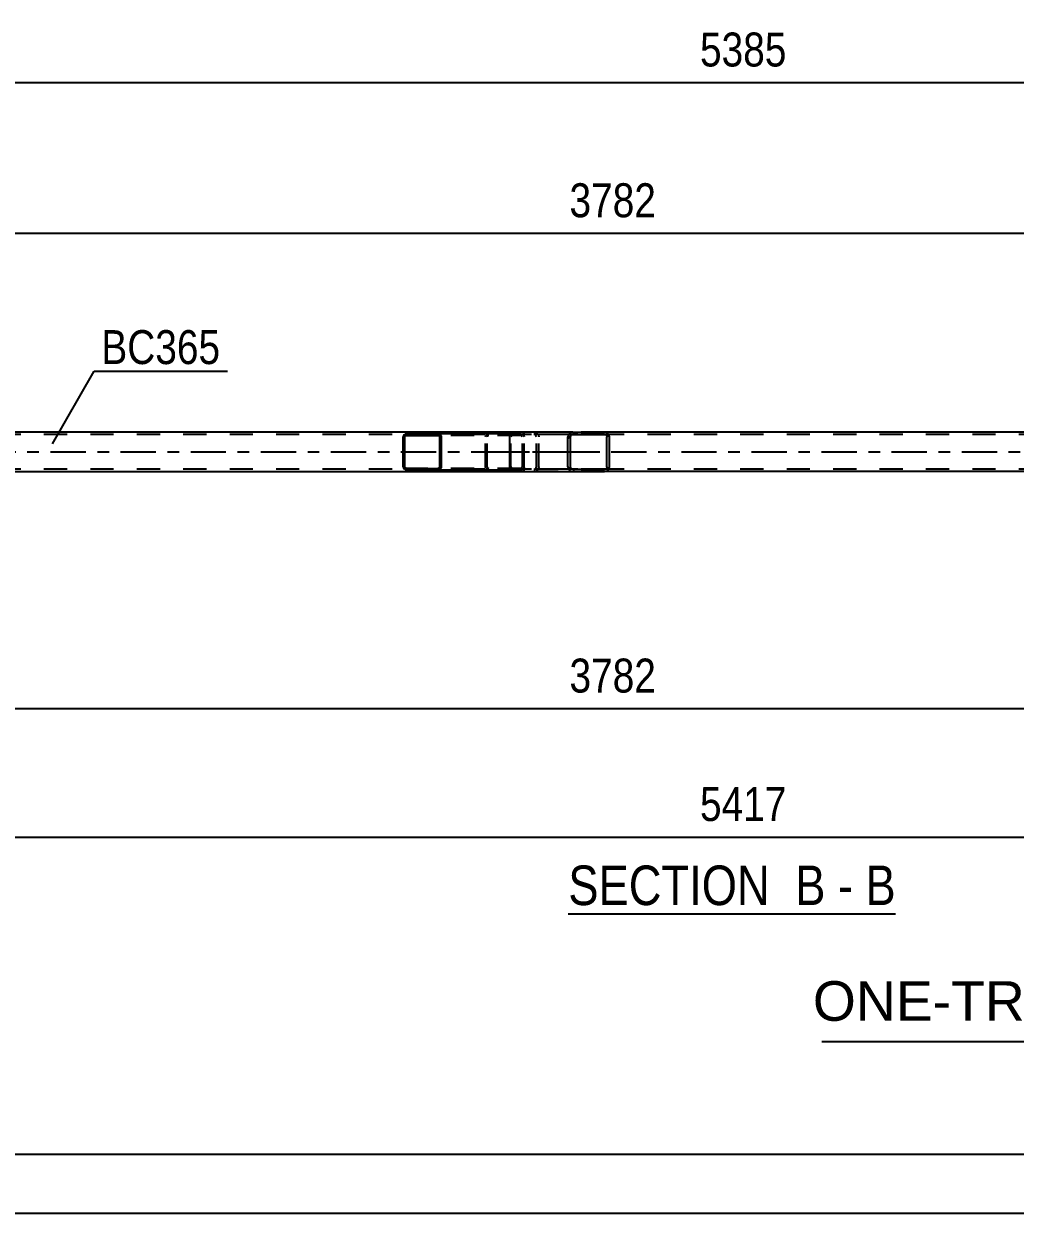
# Model space of a CAD drawing. Header units: millimetres. Extents: x 0 to 594, y 0 to 420.
# Drawn here: x 88.6 to 172.3, y 0 to 100.4 of the extents above; entities that cross this region are included whole.
import ezdxf

# ---------------------------------------------------------------- set-up
doc = ezdxf.new("R2010")
doc.units = ezdxf.units.MM
doc.linetypes.add('DXK_LINE_DOT2', pattern=[3.9198, 1.9599, -1.9599])
doc.linetypes.add('DXK_LINE_DOT3', pattern=[5.9187, 2.979, -0.9799, 0.9799, -0.9799])
doc.styles.add('Arial', font='arial.ttf', dxfattribs={"height": 0.2})
doc.styles.add('Arial Narrow', font='ARIALN.TTF', dxfattribs={"height": 0.2})

# ---------------------------------------------------------------- blocks, each defined once
blk = doc.blocks.new('Unknown-570345727-1133')
at = {"color": 5, "linetype": 'Continuous'}
for p, q in [((5, 5), (589, 5)), ((0, 0), (594, 0))]:
    blk.add_line(p, q, dxfattribs=at)
blk = doc.blocks.new('Unknown-570345727-12 - 5436')
at = {"color": 6, "linetype": 'Continuous'}
blk.add_line((134.59, 25.27), (162.23, 25.27), dxfattribs=at)
at = {"color": 0, "linetype": 'Continuous'}
for points in [[(152.7, 26.02), (152.7, 29.52), (134.59, 29.52), (134.59, 26.02)], [(156.3, 26.02), (156.3, 29.52), (153.75, 29.52), (153.75, 26.02)], [(158.63, 26.02), (158.63, 29.52), (157.35, 29.52), (157.35, 26.02)], [(162.23, 26.02), (162.23, 29.52), (159.68, 29.52), (159.68, 26.02)]]:
    blk.add_wipeout(points, dxfattribs=at)
at = {"color": 7, "linetype": 'Continuous', "style": 'Arial Narrow'}
for s, p in [('SECTION ', (134.59, 26.02)), ('B', (153.75, 26.02)), ('B', (159.68, 26.02)), ('-', (157.35, 26.02))]:
    blk.add_text(s, height=3.34, dxfattribs=at).set_placement(p)
blk = doc.blocks.new('Part-570345727-5501 - 5436')
at = {"color": 2, "linetype": 'Continuous'}
for p, q in [((84.85, 65.96), (77.75, 65.96)), ((129.87, 65.96), (84.95, 65.96)), ((198.29, 65.96), (137.64, 65.96)), ((213.79, 65.96), (203.29, 65.96)), ((220.99, 65.96), (213.89, 65.96)), ((77.75, 62.63), (84.85, 62.63)), ((84.95, 62.63), (129.87, 62.63)), ((198.29, 62.63), (137.64, 62.63)), ((213.79, 62.63), (203.29, 62.63)), ((220.99, 62.63), (213.89, 62.63))]:
    blk.add_line(p, q, dxfattribs=at)
at = {"color": 7, "linetype": 'DXK_LINE_DOT2'}
for p, q in [((77.75, 65.96), (77.75, 65.96)), ((77.75, 65.96), (77.75, 62.63)), ((77.75, 62.63), (77.75, 65.96)), ((77.75, 65.96), (77.75, 65.96)), ((84.85, 65.76), (77.75, 65.76)), ((213.79, 65.76), (84.95, 65.76)), ((137.64, 65.96), (129.87, 65.96)), ((203.29, 65.96), (198.29, 65.96)), ((220.99, 65.76), (213.89, 65.76)), ((220.99, 62.63), (220.99, 65.96)), ((220.99, 65.96), (220.99, 65.96)), ((220.99, 65.96), (220.99, 62.63)), ((220.99, 65.76), (220.99, 65.76)), ((84.85, 62.83), (77.75, 62.83)), ((77.75, 62.63), (77.75, 62.63)), ((77.75, 62.63), (77.75, 62.63)), ((213.79, 62.83), (84.95, 62.83)), ((137.64, 62.63), (129.87, 62.63)), ((203.29, 62.63), (198.29, 62.63)), ((220.99, 62.83), (213.89, 62.83)), ((220.99, 62.83), (220.99, 62.83)), ((220.99, 62.63), (220.99, 62.63))]:
    blk.add_line(p, q, dxfattribs=at)
at = {"color": 7, "linetype": 'DXK_LINE_DOT3'}
for p, q in [((77.75, 64.3), (84.85, 64.3)), ((84.95, 64.3), (213.79, 64.3)), ((213.89, 64.3), (220.99, 64.3))]:
    blk.add_line(p, q, dxfattribs=at)
blk = doc.blocks.new('Part-570345727-5552 - 5436')
at = {"linetype": 'Continuous'}
h = blk.add_hatch(dxfattribs=at)
h.set_pattern_fill('', scale=0.7, style=0, pattern_type=0)
h.set_pattern_definition([(45, (123.8687, 65.6558), (-1.5715, 1.5715), [])])
h.paths.add_polyline_path([(123.89, 65.55), (123.87, 65.66), (123.81, 65.74), (123.72, 65.8), (123.61, 65.82), (120.93, 65.82), (120.82, 65.8), (120.73, 65.74), (120.67, 65.66), (120.64, 65.55), (120.64, 63.04), (120.67, 62.94), (120.73, 62.85), (120.82, 62.79), (120.93, 62.77), (123.61, 62.77), (123.72, 62.79), (123.81, 62.85), (123.87, 62.94), (123.89, 63.04)])
h.paths.add_polyline_path([(123.74, 62.99), (123.71, 62.94), (123.66, 62.91), (123.61, 62.9), (120.93, 62.9), (120.87, 62.91), (120.83, 62.94), (120.8, 62.99), (120.79, 63.04), (120.79, 65.55), (120.8, 65.6), (120.83, 65.65), (120.87, 65.68), (120.93, 65.69), (123.61, 65.69), (123.66, 65.68), (123.71, 65.65), (123.74, 65.6), (123.75, 65.55), (123.75, 63.04)])
at = {"color": 2, "linetype": 'Continuous'}
for p, q in [((120.67, 65.66), (120.64, 65.55)), ((120.64, 63.04), (120.64, 65.55)), ((120.79, 65.55), (120.8, 65.6)), ((120.79, 63.04), (120.79, 65.55)), ((120.8, 65.6), (120.83, 65.65)), ((120.93, 65.82), (120.82, 65.8)), ((120.83, 65.65), (120.87, 65.68)), ((120.87, 65.68), (120.93, 65.69)), ((120.93, 65.82), (123.61, 65.82)), ((120.93, 65.69), (123.61, 65.69)), ((129.7, 65.82), (123.61, 65.82)), ((123.72, 65.8), (123.61, 65.82)), ((123.61, 65.69), (123.66, 65.68)), ((123.66, 65.68), (123.71, 65.65)), ((123.71, 65.65), (123.74, 65.6)), ((123.74, 65.6), (123.75, 65.55)), ((123.75, 63.04), (123.75, 65.55)), ((123.89, 65.55), (123.87, 65.66)), ((123.89, 63.04), (123.89, 65.55)), ((120.64, 63.04), (120.67, 62.94)), ((120.8, 62.99), (120.79, 63.04)), ((120.83, 62.94), (120.8, 62.99)), ((120.82, 62.79), (120.93, 62.77)), ((120.87, 62.91), (120.83, 62.94)), ((120.93, 62.9), (120.87, 62.91)), ((120.93, 62.9), (123.61, 62.9)), ((120.93, 62.77), (123.61, 62.77)), ((123.66, 62.91), (123.61, 62.9)), ((123.61, 62.77), (123.72, 62.79)), ((123.61, 62.77), (129.7, 62.77)), ((123.71, 62.94), (123.66, 62.91)), ((123.74, 62.99), (123.71, 62.94)), ((123.75, 63.04), (123.74, 62.99)), ((123.87, 62.94), (123.89, 63.04))]:
    blk.add_line(p, q, dxfattribs=at)
at = {"color": 7, "linetype": 'DXK_LINE_DOT2'}
for p, q in [((123.61, 65.82), (120.93, 65.82)), ((130.56, 65.69), (120.93, 65.69)), ((127.6, 65.55), (127.62, 65.66)), ((127.6, 63.04), (127.6, 65.55)), ((127.75, 65.6), (127.74, 65.55)), ((127.74, 63.04), (127.74, 65.55)), ((127.79, 65.65), (127.75, 65.6)), ((127.78, 65.8), (127.89, 65.82)), ((127.83, 65.68), (127.79, 65.65)), ((127.89, 65.69), (127.83, 65.68)), ((130.56, 65.82), (129.7, 65.82)), ((130.56, 65.82), (130.67, 65.8)), ((130.62, 65.68), (130.56, 65.69)), ((130.66, 65.65), (130.62, 65.68)), ((130.7, 65.6), (130.66, 65.65)), ((130.71, 65.55), (130.7, 65.6)), ((130.71, 63.04), (130.71, 65.55)), ((130.83, 65.66), (130.85, 65.56)), ((130.85, 65.56), (130.85, 65.55)), ((130.85, 63.04), (130.85, 65.55)), ((130.56, 62.9), (120.93, 62.9)), ((120.93, 62.77), (123.61, 62.77)), ((127.62, 62.94), (127.6, 63.04)), ((127.74, 63.04), (127.75, 62.99)), ((127.75, 62.99), (127.79, 62.94)), ((127.89, 62.77), (127.78, 62.79)), ((127.79, 62.94), (127.8, 62.94)), ((127.8, 62.94), (127.83, 62.91)), ((127.83, 62.91), (127.89, 62.9)), ((130.56, 62.77), (129.7, 62.77)), ((130.56, 62.9), (130.62, 62.91)), ((130.67, 62.79), (130.56, 62.77)), ((130.62, 62.91), (130.66, 62.94)), ((130.66, 62.94), (130.7, 62.99)), ((130.7, 62.99), (130.71, 63.04)), ((130.85, 63.04), (130.83, 62.94))]:
    blk.add_line(p, q, dxfattribs=at)
at = {"color": 2, "linetype": 'Continuous'}
for centre, start, end in [((120.92, 65.54), 110.7583, 155.6801), ((123.62, 65.54), 24.3199, 69.2417), ((120.92, 63.05), 204.3199, 249.2417), ((123.62, 63.05), 290.7583, 335.6801)]:
    blk.add_arc(centre, 0.276, start, end, dxfattribs=at)
at = {"color": 7, "linetype": 'DXK_LINE_DOT2'}
for centre, start, end in [((127.88, 65.54), 110.7583, 155.68), ((130.58, 65.54), 24.32, 69.2417), ((127.88, 63.05), 204.32, 249.2417), ((130.58, 63.05), 290.7583, 335.68)]:
    blk.add_arc(centre, 0.276, start, end, dxfattribs=at)
blk = doc.blocks.new('Part-570345727-5573 - 5436')
at = {"linetype": 'Continuous'}
h = blk.add_hatch(dxfattribs=at)
h.set_pattern_fill('', scale=0.7, style=0, pattern_type=0)
h.set_pattern_definition([(45, (138.0232, 65.7152), (-1.5715, 1.5715), [])])
h.paths.add_polyline_path([(138.06, 65.56), (138.02, 65.72), (137.93, 65.84), (137.8, 65.93), (137.64, 65.96), (134.98, 65.96), (134.82, 65.93), (134.69, 65.84), (134.6, 65.72), (134.56, 65.56), (134.56, 63.03), (134.6, 62.88), (134.69, 62.75), (134.82, 62.66), (134.98, 62.63), (137.64, 62.63), (137.8, 62.66), (137.93, 62.75), (138.02, 62.88), (138.06, 63.03)])
h.paths.add_polyline_path([(137.83, 62.95), (137.78, 62.89), (137.72, 62.84), (137.64, 62.83), (134.98, 62.83), (134.9, 62.84), (134.83, 62.89), (134.79, 62.95), (134.77, 63.03), (134.77, 65.56), (134.79, 65.64), (134.83, 65.7), (134.9, 65.75), (134.98, 65.76), (137.64, 65.76), (137.72, 65.75), (137.78, 65.7), (137.83, 65.64), (137.85, 65.56), (137.85, 63.03)])
at = {"color": 2, "linetype": 'Continuous'}
for p, q in [((129.64, 65.56), (129.66, 65.72)), ((129.64, 63.03), (129.64, 65.56)), ((129.66, 65.72), (129.71, 65.84)), ((129.71, 65.84), (129.78, 65.93)), ((129.78, 65.93), (129.87, 65.96)), ((134.98, 65.96), (129.87, 65.96)), ((134.6, 65.72), (134.56, 65.56)), ((134.56, 63.03), (134.56, 65.56)), ((134.77, 65.56), (134.79, 65.64)), ((134.77, 63.03), (134.77, 65.56)), ((134.79, 65.64), (134.83, 65.7)), ((134.98, 65.96), (134.82, 65.93)), ((134.83, 65.7), (134.9, 65.75)), ((134.9, 65.75), (134.98, 65.76)), ((134.98, 65.96), (137.64, 65.96)), ((134.98, 65.76), (137.64, 65.76)), ((137.8, 65.93), (137.64, 65.96)), ((137.64, 65.76), (137.72, 65.75)), ((137.72, 65.75), (137.78, 65.7)), ((137.78, 65.7), (137.83, 65.64)), ((137.83, 65.64), (137.85, 65.56)), ((137.85, 63.03), (137.85, 65.56)), ((138.06, 65.56), (138.02, 65.72)), ((138.06, 63.03), (138.06, 65.56)), ((129.66, 62.88), (129.64, 63.03)), ((129.71, 62.75), (129.66, 62.88)), ((129.78, 62.66), (129.71, 62.75)), ((129.87, 62.63), (129.78, 62.66)), ((129.87, 62.63), (134.98, 62.63)), ((134.56, 63.03), (134.6, 62.88)), ((134.79, 62.95), (134.77, 63.03)), ((134.83, 62.89), (134.79, 62.95)), ((134.82, 62.66), (134.98, 62.63)), ((134.9, 62.84), (134.83, 62.89)), ((134.98, 62.83), (134.9, 62.84)), ((134.98, 62.83), (137.64, 62.83)), ((134.98, 62.63), (137.64, 62.63)), ((137.72, 62.84), (137.64, 62.83)), ((137.64, 62.63), (137.8, 62.66)), ((137.78, 62.89), (137.72, 62.84)), ((137.83, 62.95), (137.78, 62.89)), ((137.85, 63.03), (137.83, 62.95)), ((138.02, 62.88), (138.06, 63.03))]:
    blk.add_line(p, q, dxfattribs=at)
at = {"color": 7, "linetype": 'DXK_LINE_DOT2'}
for p, q in [((129.76, 65.64), (129.75, 65.56)), ((129.75, 63.03), (129.75, 65.56)), ((129.79, 65.7), (129.76, 65.64)), ((129.82, 65.75), (129.79, 65.7)), ((129.87, 65.76), (129.82, 65.75)), ((137.64, 65.76), (129.87, 65.76)), ((130.85, 65.76), (130.85, 65.96)), ((131.68, 65.96), (131.84, 65.93)), ((131.76, 65.75), (131.68, 65.76)), ((131.83, 65.7), (131.76, 65.75)), ((131.87, 65.64), (131.83, 65.7)), ((131.89, 65.56), (131.87, 65.64)), ((131.89, 63.03), (131.89, 65.56)), ((132.06, 65.72), (132.1, 65.56)), ((132.1, 63.03), (132.1, 65.56)), ((137.64, 65.96), (134.98, 65.96)), ((129.75, 63.03), (129.76, 62.95)), ((129.76, 62.95), (129.79, 62.89)), ((129.79, 62.89), (129.82, 62.84)), ((129.82, 62.84), (129.87, 62.83)), ((137.64, 62.83), (129.87, 62.83)), ((130.85, 62.63), (130.85, 62.83)), ((131.68, 62.83), (131.76, 62.84)), ((131.84, 62.66), (131.68, 62.63)), ((131.76, 62.84), (131.83, 62.89)), ((131.83, 62.89), (131.87, 62.95)), ((131.87, 62.95), (131.89, 63.03)), ((132.1, 63.03), (132.06, 62.88)), ((134.98, 62.63), (137.64, 62.63))]:
    blk.add_line(p, q, dxfattribs=at)
at = {"color": 7, "linetype": 'DXK_LINE_DOT3'}
blk.add_line((127.6, 64.3), (136.31, 64.3), dxfattribs=at)
at = {"color": 7, "linetype": 'DXK_LINE_DOT2'}
for centre, start, end in [((131.69, 65.55), 23.8494, 68.8059), ((131.69, 63.04), 291.1941, 336.1506)]:
    blk.add_arc(centre, 0.41, start, end, dxfattribs=at)
at = {"color": 2, "linetype": 'Continuous'}
for centre, start, end in [((134.97, 65.55), 111.1941, 156.1506), ((137.65, 65.55), 23.8494, 68.8059), ((134.97, 63.04), 203.8494, 248.8059), ((137.65, 63.04), 291.1941, 336.1506)]:
    blk.add_arc(centre, 0.41, start, end, dxfattribs=at)
blk = doc.blocks.new('StraightDimension-570345727-5611 - 5436')
at = {"color": 7, "linetype": 'Continuous'}
for p, q in [((77.75, 69.1), (77.75, 98.34)), ((220.99, 70.71), (220.99, 98.34)), ((79.25, 96.09), (76.25, 94.89)), ((77.75, 95.49), (220.99, 95.49)), ((219.49, 94.89), (222.49, 96.09))]:
    blk.add_line(p, q, dxfattribs=at)
at = {"color": 0}
blk.add_wipeout([(153.62, 96.24), (153.62, 100.44), (145.11, 100.44), (145.11, 96.24)], dxfattribs=at)
at = {"color": 3, "style": 'Arial Narrow'}
blk.add_text('5385', height=2.863, dxfattribs=at).set_placement((145.71, 96.84))
blk = doc.blocks.new('StraightDimension-570345727-5643 - 5436')
at = {"color": 7, "linetype": 'Continuous'}
for p, q in [((77.21, 57.88), (77.21, 29.37)), ((221.52, 57.88), (221.52, 29.37)), ((78.71, 32.37), (75.71, 31.17)), ((220.02, 31.17), (223.02, 32.37)), ((77.21, 31.77), (221.52, 31.77))]:
    blk.add_line(p, q, dxfattribs=at)
at = {"color": 0}
blk.add_wipeout([(153.62, 32.52), (153.62, 36.72), (145.11, 36.72), (145.11, 32.52)], dxfattribs=at)
at = {"color": 3, "style": 'Arial Narrow'}
blk.add_text('5417', height=2.863, dxfattribs=at).set_placement((145.71, 33.12))
blk = doc.blocks.new('StraightDimension-570345727-5632 - 5436')
at = {"color": 7, "linetype": 'Continuous'}
for p, q in [((77.75, 61.63), (77.75, 39.49)), ((198.95, 54.63), (198.95, 34)), ((79.25, 43.22), (76.25, 42.02)), ((197.45, 42.02), (200.45, 43.22)), ((77.75, 42.62), (198.95, 42.62))]:
    blk.add_line(p, q, dxfattribs=at)
at = {"color": 0}
blk.add_wipeout([(142.61, 43.37), (142.61, 47.57), (134.09, 47.57), (134.09, 43.37)], dxfattribs=at)
at = {"color": 3, "style": 'Arial Narrow'}
blk.add_text('3782', height=2.863, dxfattribs=at).set_placement((134.69, 43.97))
at = {"color": 0, "linetype": 'Continuous'}
for points in [[(77.15, 41.92), (72.95, 41.92), (72.95, 38.89), (77.15, 38.89)], [(198.35, 41.92), (194.15, 41.92), (194.15, 33.4), (198.35, 33.4)]]:
    blk.add_wipeout(points, dxfattribs=at)
at = {"color": 3, "linetype": 'Continuous', "style": 'Arial Narrow'}
for s, height, p in [('0', 2.86, (76.55, 39.49)), ('3782', 2.863, (197.75, 34))]:
    blk.add_text(s, height=height, rotation=90.0002, dxfattribs=at).set_placement(p)
blk = doc.blocks.new('StraightDimension-570345727-5654 - 5436')
at = {"color": 7, "linetype": 'Continuous'}
for p, q in [((198.95, 73.96), (198.95, 91.37)), ((77.75, 66.96), (77.75, 85.89)), ((79.25, 83.36), (76.25, 82.16)), ((77.75, 82.76), (198.95, 82.76)), ((197.45, 82.16), (200.45, 83.36))]:
    blk.add_line(p, q, dxfattribs=at)
at = {"color": 0}
blk.add_wipeout([(142.61, 83.51), (142.61, 87.71), (134.09, 87.71), (134.09, 83.51)], dxfattribs=at)
at = {"color": 3, "style": 'Arial Narrow'}
blk.add_text('3782', height=2.863, dxfattribs=at).set_placement((134.69, 84.11))
at = {"color": 0, "linetype": 'Continuous'}
for points in [[(198.35, 91.97), (194.15, 91.97), (194.15, 83.46), (198.35, 83.46)], [(77.15, 86.49), (72.95, 86.49), (72.95, 83.46), (77.15, 83.46)]]:
    blk.add_wipeout(points, dxfattribs=at)
at = {"color": 3, "linetype": 'Continuous', "style": 'Arial Narrow'}
for s, height, p in [('3782', 2.863, (197.75, 84.06)), ('0', 2.86, (76.55, 84.06))]:
    blk.add_text(s, height=height, rotation=90.0002, dxfattribs=at).set_placement(p)
blk = doc.blocks.new('Unknown-570345727-10604')
at = {"color": 7, "linetype": 'Continuous'}
blk.add_line((156, 14.5), (226, 14.5), dxfattribs=at)
at = {"color": 7, "style": 'Arial'}
blk.add_text('ONE-TRUSS MARKED AS TR670', height=3.3428, dxfattribs=at).set_placement((155.24, 16.25))
blk = doc.blocks.new('Mark-570345727-5497 - 5436')
at = {"color": 30, "linetype": 'Continuous'}
for p, q in [((91.03, 64.96), (94.56, 71.11)), ((94.56, 71.11), (105.81, 71.11))]:
    blk.add_line(p, q, dxfattribs=at)
at = {"color": 0}
blk.add_wipeout([(105.21, 71.71), (105.21, 74.71), (95.16, 74.71), (95.16, 71.71)], dxfattribs=at)
blk.add_wipeout([(105.21, 71.71), (105.21, 74.71), (95.16, 74.71), (95.16, 71.71)], dxfattribs=at)
at = {"color": 3, "style": 'Arial Narrow'}
blk.add_text('BC365', height=2.863, dxfattribs=at).set_placement((95.16, 71.71))

msp = doc.modelspace()

# ---------------------------------------------------------------- block references
for name in ['Unknown-570345727-1133', 'Part-570345727-5501 - 5436', 'Part-570345727-5552 - 5436', 'Part-570345727-5573 - 5436', 'Unknown-570345727-10604']:
    msp.add_blockref(name, (0, 0))

# ---------------------------------------------------------------- next in the draw order: block references
for name in ['StraightDimension-570345727-5611 - 5436', 'Unknown-570345727-12 - 5436']:
    msp.add_blockref(name, (0, 0))

# ---------------------------------------------------------------- next in the draw order: block references
for name in ['StraightDimension-570345727-5654 - 5436', 'StraightDimension-570345727-5643 - 5436']:
    msp.add_blockref(name, (0, 0))

# ---------------------------------------------------------------- next in the draw order: block references
for name in ['Mark-570345727-5497 - 5436', 'StraightDimension-570345727-5632 - 5436']:
    msp.add_blockref(name, (0, 0))

doc.saveas('drawing.dxf')
